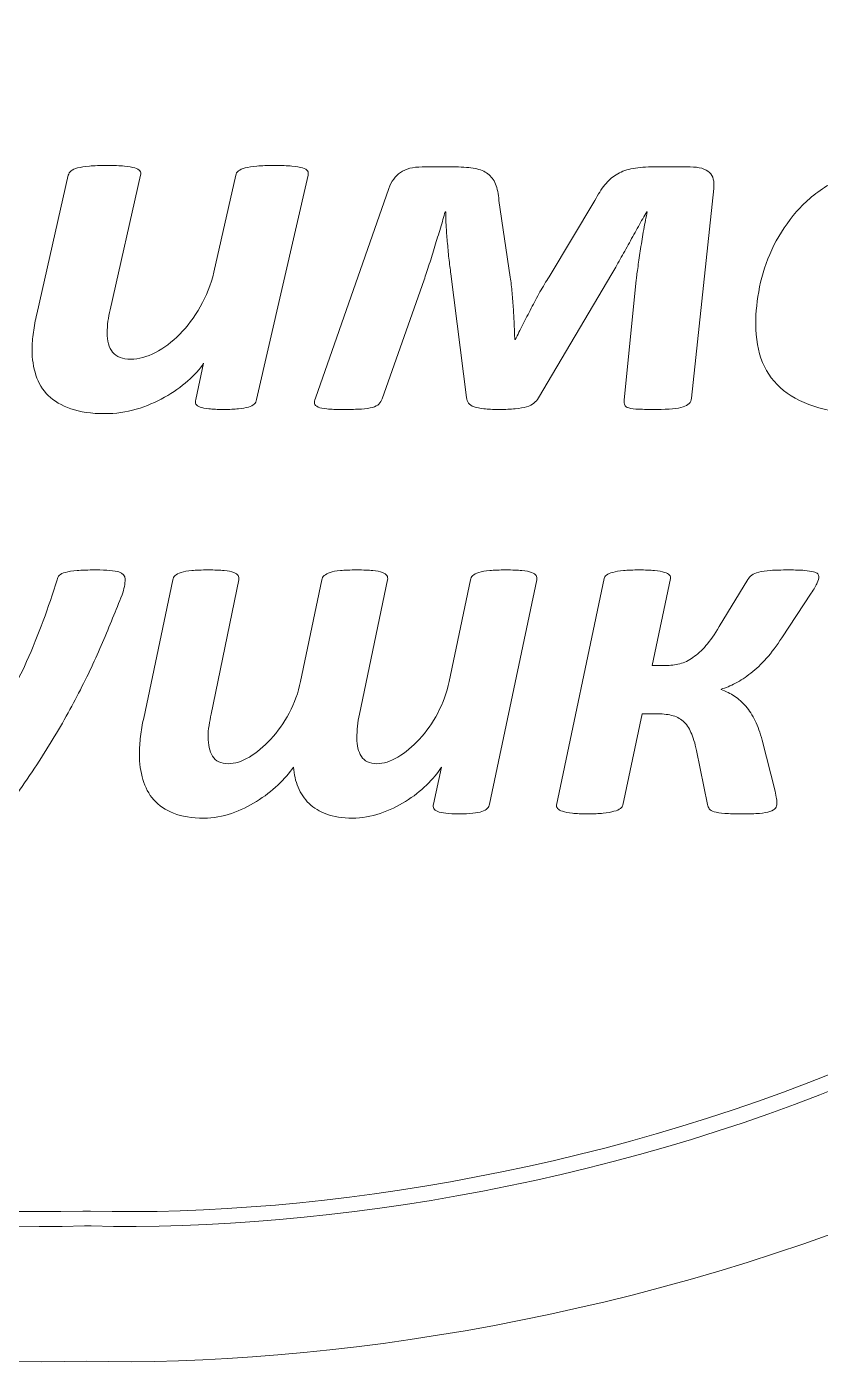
# Model space of a CAD drawing. Header units: millimetres. Extents: x -122 to 114, y -158 to 143.
# Drawn here: x -6.3 to 29.6, y -157.7 to -96.7 of the extents above; entities that cross this region are included whole.
import ezdxf

# ---------------------------------------------------------------- set-up
doc = ezdxf.new("R2010")
doc.units = ezdxf.units.MM
doc.header["$MEASUREMENT"] = 0
doc.layers.add('layer 1', color=7, linetype='Continuous')

msp = doc.modelspace()

# ---------------------------------------------------------------- linework, layer by layer
at = {"layer": 'layer 1', "color": 250, "lineweight": 20}
msp.add_open_spline([(-3.5934, -157.1901), (-24.7977, -157.7254), (-63.3817, -148.2724), (-71.129, -119.9138), (-71.129, -119.9138), (-78.3491, -93.4846), (-82.9464, -74.7906), (-99.5917, -56.9316), (-99.5917, -56.9316), (-121.6867, -33.2253), (-111.6519, 28.6851), (-91.5829, 47.9697), (-91.5829, 47.9697), (-89.0711, 50.3834), (-88.4017, 57.2121), (-91.5249, 58.9546), (-91.5249, 58.9546), (-98.8672, 63.0509), (-92.4483, 78.2326), (-85.2413, 76.8838), (-85.2413, 76.8838), (-40.8622, 68.5782), (-27.5218, 85.1053), (-32.0233, 132.5463), (-32.0233, 132.5463), (-32.8886, 141.6669), (-12.8746, 142.7893), (-3.5934, 142.7893), (-3.5934, 142.7893), (5.6878, 142.7893), (25.7018, 141.6669), (24.8365, 132.5463), (24.8365, 132.5463), (20.335, 85.1053), (33.6754, 68.5782), (78.0545, 76.8838), (78.0545, 76.8838), (85.2615, 78.2326), (91.6804, 63.0509), (84.3381, 58.9546), (84.3381, 58.9546), (81.2149, 57.2121), (81.8843, 50.3834), (84.3961, 47.9697), (84.3961, 47.9697), (104.4651, 28.6851), (114.4999, -33.2253), (92.4049, -56.9316), (92.4049, -56.9316), (75.7596, -74.7906), (71.1623, -93.4846), (63.9422, -119.9138), (63.9422, -119.9138), (56.1949, -148.2724), (17.6109, -157.7254), (-3.5934, -157.1901)], degree=3, knots=[0, 0, 0, 0, 0.0714286, 0.0714286, 0.0714286, 0.0714286, 0.1428571, 0.1428571, 0.1428571, 0.1428571, 0.2142857, 0.2142857, 0.2142857, 0.2142857, 0.2857143, 0.2857143, 0.2857143, 0.2857143, 0.3571429, 0.3571429, 0.3571429, 0.3571429, 0.4285714, 0.4285714, 0.4285714, 0.4285714, 0.5, 0.5, 0.5, 0.5, 0.5714286, 0.5714286, 0.5714286, 0.5714286, 0.6428571, 0.6428571, 0.6428571, 0.6428571, 0.7142857, 0.7142857, 0.7142857, 0.7142857, 0.7857143, 0.7857143, 0.7857143, 0.7857143, 0.8571429, 0.8571429, 0.8571429, 0.8571429, 0.9285714, 0.9285714, 0.9285714, 0.9285714, 1, 1, 1, 1], dxfattribs=at)
at = {"layer": 'layer 1', "color": 22, "lineweight": 20}
for points, knots in [([(81.4948, 64.3349), (81.9644, 65.0621), (81.3734, 67.2955), (81.0937, 68.0071), (81.0937, 68.0071), (80.7868, 68.7879), (79.7967, 70.6115), (78.9343, 71.0658), (78.9343, 71.0658), (63.4337, 68.1881), (43.3989, 66.4985), (30.7468, 77.9156), (30.7468, 77.9156), (16.4928, 90.7781), (17.2655, 115.5359), (18.9133, 133.0356), (18.9133, 133.0356), (17.3655, 134.7781), (10.1925, 135.9845), (8.1835, 136.2418), (8.1835, 136.2418), (4.3197, 136.7369), (0.3535, 136.9197), (-3.5416, 136.9197), (-3.5416, 136.9197), (-7.4366, 136.9197), (-11.4028, 136.7369), (-15.2666, 136.2418), (-15.2666, 136.2418), (-17.2756, 135.9845), (-24.4488, 134.7781), (-25.9965, 133.0355), (-25.9965, 133.0355), (-24.3488, 115.5408), (-23.5745, 90.7794), (-37.8299, 77.9156), (-37.8299, 77.9156), (-50.482, 66.4985), (-70.5168, 68.1881), (-86.0175, 71.0658), (-86.0175, 71.0658), (-86.8798, 70.6115), (-87.8699, 68.7879), (-88.1768, 68.0071), (-88.1768, 68.0071), (-88.4565, 67.2955), (-89.0475, 65.0621), (-88.5779, 64.3349), (-88.5779, 64.3349), (-88.5735, 64.3323), (-88.5691, 64.3298), (-88.565, 64.3275), (-88.565, 64.3275), (-81.619, 60.4523), (-82.1209, 48.8334), (-87.3924, 43.7676), (-87.3924, 43.7676), (-98.1765, 33.4051), (-103.806, 11.2104), (-105.3823, -3.1796), (-105.3823, -3.1796), (-107.0459, -18.3658), (-106.2192, -40.8494), (-95.1697, -52.7046), (-95.1697, -52.7046), (-77.1089, -72.0824), (-72.0999, -93.3357), (-65.3077, -118.1984), (-65.3077, -118.1984), (-58.8461, -141.8507), (-25.1148, -151.6032), (-3.6921, -151.0624), (-3.6921, -151.0624), (-3.6921, -151.0624), (-3.5416, -151.0586), (-3.5416, -151.0586), (-3.5416, -151.0586), (-3.5416, -151.0586), (-3.391, -151.0624), (-3.391, -151.0624), (-3.391, -151.0624), (18.0317, -151.6032), (51.763, -141.8507), (58.2246, -118.1984), (58.2246, -118.1984), (65.0168, -93.3357), (70.0257, -72.0824), (88.0866, -52.7046), (88.0866, -52.7046), (99.1361, -40.8494), (99.9628, -18.3658), (98.2992, -3.1796), (98.2992, -3.1796), (96.7229, 11.2104), (91.0934, 33.4051), (80.3093, 43.7677), (80.3093, 43.7677), (75.0378, 48.8334), (74.5359, 60.4523), (81.4819, 64.3275), (81.4819, 64.3275), (81.486, 64.3298), (81.4904, 64.3323), (81.4948, 64.3349)], [0, 0, 0, 0, 0.0384615, 0.0384615, 0.0384615, 0.0384615, 0.0769231, 0.0769231, 0.0769231, 0.0769231, 0.1153846, 0.1153846, 0.1153846, 0.1153846, 0.1538462, 0.1538462, 0.1538462, 0.1538462, 0.1923077, 0.1923077, 0.1923077, 0.1923077, 0.2307692, 0.2307692, 0.2307692, 0.2307692, 0.2692308, 0.2692308, 0.2692308, 0.2692308, 0.3076923, 0.3076923, 0.3076923, 0.3076923, 0.3461538, 0.3461538, 0.3461538, 0.3461538, 0.3846154, 0.3846154, 0.3846154, 0.3846154, 0.4230769, 0.4230769, 0.4230769, 0.4230769, 0.4615385, 0.4615385, 0.4615385, 0.4615385, 0.5, 0.5, 0.5, 0.5, 0.5384615, 0.5384615, 0.5384615, 0.5384615, 0.5769231, 0.5769231, 0.5769231, 0.5769231, 0.6153846, 0.6153846, 0.6153846, 0.6153846, 0.6538462, 0.6538462, 0.6538462, 0.6538462, 0.6923077, 0.6923077, 0.6923077, 0.6923077, 0.7307692, 0.7307692, 0.7307692, 0.7307692, 0.7692308, 0.7692308, 0.7692308, 0.7692308, 0.8076923, 0.8076923, 0.8076923, 0.8076923, 0.8461538, 0.8461538, 0.8461538, 0.8461538, 0.8846154, 0.8846154, 0.8846154, 0.8846154, 0.9230769, 0.9230769, 0.9230769, 0.9230769, 0.9615385, 0.9615385, 0.9615385, 0.9615385, 1, 1, 1, 1]), ([(80.7876, 64.7495), (81.1, 66.08), (79.8296, 69.1729), (78.6961, 70.088), (78.6961, 70.088), (62.9617, 67.1968), (42.945, 65.6553), (30.1614, 77.1909), (30.1614, 77.1909), (15.7798, 90.1685), (16.3806, 114.7929), (18.0286, 132.5646), (18.0286, 132.5646), (16.1214, 134.0436), (9.9676, 135.0702), (8.0306, 135.3184), (8.0306, 135.3184), (4.2003, 135.8091), (0.2677, 135.9898), (-3.5934, 135.9898), (-3.5934, 135.9898), (-7.4545, 135.9898), (-11.3871, 135.8091), (-15.2174, 135.3184), (-15.2174, 135.3184), (-17.1544, 135.0702), (-23.3082, 134.0436), (-25.2154, 132.5646), (-25.2154, 132.5646), (-23.5674, 114.7929), (-22.9667, 90.1685), (-37.3482, 77.1909), (-37.3482, 77.1909), (-50.1318, 65.6553), (-70.1485, 67.1968), (-85.8829, 70.088), (-85.8829, 70.088), (-87.0164, 69.1729), (-88.2868, 66.08), (-87.9744, 64.7495), (-87.9744, 64.7495), (-80.8151, 60.4715), (-81.2982, 48.436), (-86.8925, 43.06), (-86.8925, 43.06), (-97.521, 32.847), (-103.0882, 10.7811), (-104.6413, -3.397), (-104.6413, -3.397), (-106.2757, -18.317), (-105.5027, -40.6324), (-94.6389, -52.2883), (-94.6389, -52.2883), (-76.4675, -71.7847), (-71.4237, -93.1035), (-64.5903, -118.117), (-64.5903, -118.117), (-58.2383, -141.3682), (-24.7829, -150.9233), (-3.764, -150.3928), (-3.764, -150.3928), (-3.764, -150.3928), (-3.5934, -150.3884), (-3.5934, -150.3884), (-3.5934, -150.3884), (-3.5934, -150.3884), (-3.4228, -150.3928), (-3.4228, -150.3928), (-3.4228, -150.3928), (17.5961, -150.9233), (51.0515, -141.3682), (57.4035, -118.117), (57.4035, -118.117), (64.2369, -93.1035), (69.2807, -71.7847), (87.4521, -52.2883), (87.4521, -52.2883), (98.3159, -40.6324), (99.0889, -18.317), (97.4545, -3.397), (97.4545, -3.397), (95.9014, 10.7811), (90.3342, 32.847), (79.7056, 43.06), (79.7056, 43.06), (74.1114, 48.436), (73.6283, 60.4715), (80.7876, 64.7495)], [0, 0, 0, 0, 0.0454545, 0.0454545, 0.0454545, 0.0454545, 0.0909091, 0.0909091, 0.0909091, 0.0909091, 0.1363636, 0.1363636, 0.1363636, 0.1363636, 0.1818182, 0.1818182, 0.1818182, 0.1818182, 0.2272727, 0.2272727, 0.2272727, 0.2272727, 0.2727273, 0.2727273, 0.2727273, 0.2727273, 0.3181818, 0.3181818, 0.3181818, 0.3181818, 0.3636364, 0.3636364, 0.3636364, 0.3636364, 0.4090909, 0.4090909, 0.4090909, 0.4090909, 0.4545455, 0.4545455, 0.4545455, 0.4545455, 0.5, 0.5, 0.5, 0.5, 0.5454545, 0.5454545, 0.5454545, 0.5454545, 0.5909091, 0.5909091, 0.5909091, 0.5909091, 0.6363636, 0.6363636, 0.6363636, 0.6363636, 0.6818182, 0.6818182, 0.6818182, 0.6818182, 0.7272727, 0.7272727, 0.7272727, 0.7272727, 0.7727273, 0.7727273, 0.7727273, 0.7727273, 0.8181818, 0.8181818, 0.8181818, 0.8181818, 0.8636364, 0.8636364, 0.8636364, 0.8636364, 0.9090909, 0.9090909, 0.9090909, 0.9090909, 0.9545455, 0.9545455, 0.9545455, 0.9545455, 1, 1, 1, 1])]:
    msp.add_open_spline(points, degree=3, knots=knots, dxfattribs=at)
at = {"layer": 'layer 1', "color": 22, "lineweight": 9}
for points, knots in [([(4.1109, -113.629), (4.0931, -113.7066), (4.0574, -113.7726), (3.9995, -113.8308), (3.9995, -113.8308), (3.9416, -113.8851), (3.857, -113.9317), (3.7412, -113.9666), (3.7412, -113.9666), (3.621, -114.0015), (3.4696, -114.0248), (3.2871, -114.0442), (3.2871, -114.0442), (3.1045, -114.0636), (2.8819, -114.0752), (2.6103, -114.0752), (2.6103, -114.0752), (2.3431, -114.0752), (2.1205, -114.0636), (1.9513, -114.0442), (1.9513, -114.0442), (1.7821, -114.0248), (1.6485, -114.0015), (1.555, -113.9666), (1.555, -113.9666), (1.457, -113.9317), (1.3947, -113.8851), (1.3636, -113.8308), (1.3636, -113.8308), (1.3369, -113.7726), (1.3324, -113.7066), (1.3591, -113.629), (1.3591, -113.629), (1.3591, -113.629), (1.7109, -111.9838), (1.7109, -111.9838), (1.7109, -111.9838), (1.5372, -112.2476), (1.2967, -112.5154), (0.994, -112.7831), (0.994, -112.7831), (0.6868, -113.0509), (0.3395, -113.2992), (-0.0569, -113.5204), (-0.0569, -113.5204), (-0.4531, -113.7454), (-0.8805, -113.9239), (-1.3436, -114.0636), (-1.3436, -114.0636), (-1.8022, -114.1994), (-2.2787, -114.2654), (-2.7641, -114.2654), (-2.7641, -114.2654), (-3.3741, -114.2654), (-3.8861, -114.1917), (-4.309, -114.0442), (-4.309, -114.0442), (-4.732, -113.8968), (-5.0704, -113.695), (-5.3287, -113.4428), (-5.3287, -113.4428), (-5.5825, -113.1905), (-5.7695, -112.884), (-5.8897, -112.527), (-5.8897, -112.527), (-6.0055, -112.17), (-6.0633, -111.7859), (-6.0633, -111.3668), (-6.0633, -111.3668), (-6.0633, -111.1107), (-6.0456, -110.8469), (-6.0055, -110.5791), (-6.0055, -110.5791), (-5.9655, -110.3075), (-5.9165, -110.0359), (-5.8542, -109.7526), (-5.8542, -109.7526), (-5.8542, -109.7526), (-4.4204, -103.4666), (-4.4204, -103.4666), (-4.4204, -103.4666), (-4.4026, -103.3929), (-4.3625, -103.3269), (-4.2957, -103.2687), (-4.2957, -103.2687), (-4.229, -103.2105), (-4.131, -103.1678), (-3.9974, -103.1329), (-3.9974, -103.1329), (-3.8593, -103.098), (-3.6857, -103.0708), (-3.4675, -103.0514), (-3.4675, -103.0514), (-3.2493, -103.032), (-2.9867, -103.0242), (-2.6705, -103.0242), (-2.6705, -103.0242), (-2.3499, -103.0242), (-2.0873, -103.032), (-1.8824, -103.0514), (-1.8824, -103.0514), (-1.6776, -103.0708), (-1.5218, -103.098), (-1.406, -103.1329), (-1.406, -103.1329), (-1.2947, -103.1678), (-1.2189, -103.2105), (-1.1789, -103.2687), (-1.1789, -103.2687), (-1.1388, -103.3269), (-1.1299, -103.3929), (-1.1477, -103.4666), (-1.1477, -103.4666), (-1.1477, -103.4666), (-2.528, -109.5586), (-2.528, -109.5586), (-2.528, -109.5586), (-2.5725, -109.7255), (-2.6037, -109.9001), (-2.626, -110.0825), (-2.626, -110.0825), (-2.6483, -110.2648), (-2.6571, -110.4394), (-2.6571, -110.6063), (-2.6571, -110.6063), (-2.6571, -110.7887), (-2.6393, -110.9516), (-2.5993, -111.0991), (-2.5993, -111.0991), (-2.5592, -111.2504), (-2.4968, -111.3746), (-2.4122, -111.4832), (-2.4122, -111.4832), (-2.3232, -111.588), (-2.2119, -111.6656), (-2.0783, -111.7199), (-2.0783, -111.7199), (-1.9447, -111.7742), (-1.78, -111.8014), (-1.5886, -111.8014), (-1.5886, -111.8014), (-1.2323, -111.8014), (-0.8628, -111.7005), (-0.4754, -111.4987), (-0.4754, -111.4987), (-0.088, -111.297), (0.2815, -111.0215), (0.6289, -110.6684), (0.6289, -110.6684), (0.9762, -110.3153), (1.2879, -109.9001), (1.5595, -109.4189), (1.5595, -109.4189), (1.8356, -108.9378), (2.0404, -108.4178), (2.1783, -107.8552), (2.1783, -107.8552), (2.1783, -107.8552), (3.1713, -103.4666), (3.1713, -103.4666), (3.1713, -103.4666), (3.1802, -103.3929), (3.2203, -103.3269), (3.2871, -103.2687), (3.2871, -103.2687), (3.3583, -103.2105), (3.4608, -103.1678), (3.5944, -103.1329), (3.5944, -103.1329), (3.7324, -103.098), (3.906, -103.0708), (4.1242, -103.0514), (4.1242, -103.0514), (4.3424, -103.032), (4.6051, -103.0242), (4.9212, -103.0242), (4.9212, -103.0242), (5.2418, -103.0242), (5.5045, -103.032), (5.7093, -103.0514), (5.7093, -103.0514), (5.9142, -103.0708), (6.0745, -103.098), (6.1902, -103.1329), (6.1902, -103.1329), (6.3104, -103.1678), (6.3861, -103.2105), (6.4217, -103.2687), (6.4217, -103.2687), (6.4529, -103.3269), (6.4619, -103.3929), (6.444, -103.4666), (6.444, -103.4666), (6.444, -103.4666), (4.1109, -113.629), (4.1109, -113.629)], [0, 0, 0, 0, 0.0204082, 0.0204082, 0.0204082, 0.0204082, 0.0408163, 0.0408163, 0.0408163, 0.0408163, 0.0612245, 0.0612245, 0.0612245, 0.0612245, 0.0816327, 0.0816327, 0.0816327, 0.0816327, 0.1020408, 0.1020408, 0.1020408, 0.1020408, 0.122449, 0.122449, 0.122449, 0.122449, 0.1428571, 0.1428571, 0.1428571, 0.1428571, 0.1632653, 0.1632653, 0.1632653, 0.1632653, 0.1836735, 0.1836735, 0.1836735, 0.1836735, 0.2040816, 0.2040816, 0.2040816, 0.2040816, 0.2244898, 0.2244898, 0.2244898, 0.2244898, 0.244898, 0.244898, 0.244898, 0.244898, 0.2653061, 0.2653061, 0.2653061, 0.2653061, 0.2857143, 0.2857143, 0.2857143, 0.2857143, 0.3061224, 0.3061224, 0.3061224, 0.3061224, 0.3265306, 0.3265306, 0.3265306, 0.3265306, 0.3469388, 0.3469388, 0.3469388, 0.3469388, 0.3673469, 0.3673469, 0.3673469, 0.3673469, 0.3877551, 0.3877551, 0.3877551, 0.3877551, 0.4081633, 0.4081633, 0.4081633, 0.4081633, 0.4285714, 0.4285714, 0.4285714, 0.4285714, 0.4489796, 0.4489796, 0.4489796, 0.4489796, 0.4693878, 0.4693878, 0.4693878, 0.4693878, 0.4897959, 0.4897959, 0.4897959, 0.4897959, 0.5102041, 0.5102041, 0.5102041, 0.5102041, 0.5306122, 0.5306122, 0.5306122, 0.5306122, 0.5510204, 0.5510204, 0.5510204, 0.5510204, 0.5714286, 0.5714286, 0.5714286, 0.5714286, 0.5918367, 0.5918367, 0.5918367, 0.5918367, 0.6122449, 0.6122449, 0.6122449, 0.6122449, 0.6326531, 0.6326531, 0.6326531, 0.6326531, 0.6530612, 0.6530612, 0.6530612, 0.6530612, 0.6734694, 0.6734694, 0.6734694, 0.6734694, 0.6938776, 0.6938776, 0.6938776, 0.6938776, 0.7142857, 0.7142857, 0.7142857, 0.7142857, 0.7346939, 0.7346939, 0.7346939, 0.7346939, 0.755102, 0.755102, 0.755102, 0.755102, 0.7755102, 0.7755102, 0.7755102, 0.7755102, 0.7959184, 0.7959184, 0.7959184, 0.7959184, 0.8163265, 0.8163265, 0.8163265, 0.8163265, 0.8367347, 0.8367347, 0.8367347, 0.8367347, 0.8571429, 0.8571429, 0.8571429, 0.8571429, 0.877551, 0.877551, 0.877551, 0.877551, 0.8979592, 0.8979592, 0.8979592, 0.8979592, 0.9183673, 0.9183673, 0.9183673, 0.9183673, 0.9387755, 0.9387755, 0.9387755, 0.9387755, 0.9591837, 0.9591837, 0.9591837, 0.9591837, 0.9795918, 0.9795918, 0.9795918, 0.9795918, 1, 1, 1, 1]), ([(39.3042, -106.889), (39.3042, -107.4361), (39.2464, -107.9949), (39.1261, -108.573), (39.1261, -108.573), (39.0104, -109.1473), (38.8278, -109.7099), (38.574, -110.2609), (38.574, -110.2609), (38.3202, -110.8081), (37.9996, -111.3241), (37.6033, -111.8053), (37.6033, -111.8053), (37.2071, -112.2864), (36.7306, -112.7133), (36.1786, -113.078), (36.1786, -113.078), (35.6264, -113.4466), (34.9941, -113.7377), (34.2817, -113.9472), (34.2817, -113.9472), (33.5692, -114.1606), (32.7634, -114.2654), (31.8684, -114.2654), (31.8684, -114.2654), (30.9912, -114.2654), (30.2298, -114.1761), (29.593, -114.0015), (29.593, -114.0015), (28.9519, -113.823), (28.422, -113.5592), (27.9946, -113.2138), (27.9946, -113.2138), (27.5671, -112.8724), (27.251, -112.4455), (27.0417, -111.9411), (27.0417, -111.9411), (26.8325, -111.4367), (26.73, -110.8585), (26.73, -110.2066), (26.73, -110.2066), (26.73, -109.6634), (26.788, -109.1007), (26.9038, -108.5265), (26.9038, -108.5265), (27.0239, -107.9483), (27.2065, -107.3895), (27.4603, -106.8424), (27.4603, -106.8424), (27.7096, -106.2992), (28.0346, -105.7792), (28.431, -105.2903), (28.431, -105.2903), (28.8272, -104.8014), (29.2992, -104.3785), (29.8513, -104.0137), (29.8513, -104.0137), (30.4034, -103.649), (31.0402, -103.3618), (31.7526, -103.1484), (31.7526, -103.1484), (32.465, -102.935), (33.2709, -102.8302), (34.1659, -102.8302), (34.1659, -102.8302), (35.0431, -102.8302), (35.8, -102.9195), (36.4412, -103.098), (36.4412, -103.098), (37.078, -103.2765), (37.6122, -103.5364), (38.0397, -103.8818), (38.0397, -103.8818), (38.4671, -104.2271), (38.7833, -104.6501), (38.9926, -105.1545), (38.9926, -105.1545), (39.2019, -105.6589), (39.3042, -106.2371), (39.3042, -106.889)], [0, 0, 0, 0, 0.05, 0.05, 0.05, 0.05, 0.1, 0.1, 0.1, 0.1, 0.15, 0.15, 0.15, 0.15, 0.2, 0.2, 0.2, 0.2, 0.25, 0.25, 0.25, 0.25, 0.3, 0.3, 0.3, 0.3, 0.35, 0.35, 0.35, 0.35, 0.4, 0.4, 0.4, 0.4, 0.45, 0.45, 0.45, 0.45, 0.5, 0.5, 0.5, 0.5, 0.55, 0.55, 0.55, 0.55, 0.6, 0.6, 0.6, 0.6, 0.65, 0.65, 0.65, 0.65, 0.7, 0.7, 0.7, 0.7, 0.75, 0.75, 0.75, 0.75, 0.8, 0.8, 0.8, 0.8, 0.85, 0.85, 0.85, 0.85, 0.9, 0.9, 0.9, 0.9, 0.95, 0.95, 0.95, 0.95, 1, 1, 1, 1]), ([(23.8225, -113.563), (23.8046, -113.7532), (23.6755, -113.8851), (23.4351, -113.9588), (23.4351, -113.9588), (23.1991, -114.0364), (22.7984, -114.0752), (22.2418, -114.0752), (22.2418, -114.0752), (21.9034, -114.0752), (21.6362, -114.0714), (21.4358, -114.0636), (21.4358, -114.0636), (21.2355, -114.0558), (21.0841, -114.0364), (20.9773, -114.0054), (20.9773, -114.0054), (20.8748, -113.9744), (20.808, -113.9317), (20.7903, -113.8735), (20.7903, -113.8735), (20.768, -113.8191), (20.759, -113.7454), (20.768, -113.6523), (20.768, -113.6523), (20.768, -113.6523), (21.3157, -108.2083), (21.3157, -108.2083), (21.3157, -108.2083), (21.3335, -108.0492), (21.3602, -107.8435), (21.3958, -107.5952), (21.3958, -107.5952), (21.4315, -107.343), (21.4671, -107.0752), (21.5116, -106.792), (21.5116, -106.792), (21.5561, -106.5087), (21.6051, -106.2216), (21.6541, -105.9267), (21.6541, -105.9267), (21.7075, -105.6357), (21.7609, -105.364), (21.8144, -105.1157), (21.8144, -105.1157), (21.8144, -105.1157), (21.7877, -105.1157), (21.7877, -105.1157), (21.7877, -105.1157), (21.6719, -105.3214), (21.5471, -105.5425), (21.4136, -105.787), (21.4136, -105.787), (21.28, -106.0276), (21.142, -106.2759), (21.0039, -106.5242), (21.0039, -106.5242), (20.866, -106.7765), (20.7235, -107.0248), (20.5854, -107.2693), (20.5854, -107.2693), (20.4474, -107.5176), (20.3228, -107.7388), (20.207, -107.9367), (20.207, -107.9367), (20.207, -107.9367), (16.8808, -113.5514), (16.8808, -113.5514), (16.8808, -113.5514), (16.8275, -113.6407), (16.7607, -113.7221), (16.6805, -113.7881), (16.6805, -113.7881), (16.5959, -113.8579), (16.4846, -113.9123), (16.3466, -113.955), (16.3466, -113.955), (16.2085, -113.9976), (16.0349, -114.0248), (15.8301, -114.0442), (15.8301, -114.0442), (15.6252, -114.0636), (15.3804, -114.0752), (15.0953, -114.0752), (15.0953, -114.0752), (14.8149, -114.0752), (14.5878, -114.0636), (14.4097, -114.0442), (14.4097, -114.0442), (14.2316, -114.0248), (14.0846, -113.9976), (13.9643, -113.955), (13.9643, -113.955), (13.8487, -113.9123), (13.764, -113.8579), (13.7195, -113.7881), (13.7195, -113.7881), (13.6705, -113.7221), (13.6394, -113.6368), (13.6216, -113.5398), (13.6216, -113.5398), (13.6216, -113.5398), (12.9181, -107.9367), (12.9181, -107.9367), (12.9181, -107.9367), (12.8824, -107.7155), (12.8513, -107.4788), (12.8245, -107.2227), (12.8245, -107.2227), (12.7978, -106.9705), (12.7755, -106.7183), (12.7533, -106.4699), (12.7533, -106.4699), (12.731, -106.2177), (12.7132, -105.9771), (12.6998, -105.7482), (12.6998, -105.7482), (12.6865, -105.5154), (12.682, -105.3058), (12.682, -105.1157), (12.682, -105.1157), (12.682, -105.1157), (12.6553, -105.1157), (12.6553, -105.1157), (12.6553, -105.1157), (12.593, -105.3446), (12.5217, -105.593), (12.4416, -105.8607), (12.4416, -105.8607), (12.357, -106.1285), (12.2724, -106.404), (12.1923, -106.6795), (12.1923, -106.6795), (12.1077, -106.955), (12.023, -107.2266), (11.9384, -107.4904), (11.9384, -107.4904), (11.8494, -107.7582), (11.7738, -107.9949), (11.7025, -108.2083), (11.7025, -108.2083), (11.7025, -108.2083), (9.7967, -113.5863), (9.7967, -113.5863), (9.7967, -113.5863), (9.7656, -113.6833), (9.7166, -113.7648), (9.6542, -113.8308), (9.6542, -113.8308), (9.5919, -113.8929), (9.4984, -113.9433), (9.3693, -113.9821), (9.3693, -113.9821), (9.2357, -114.0209), (9.0666, -114.0442), (8.8573, -114.0558), (8.8573, -114.0558), (8.6524, -114.0675), (8.3764, -114.0752), (8.038, -114.0752), (8.038, -114.0752), (7.7263, -114.0752), (7.4769, -114.0675), (7.2989, -114.052), (7.2989, -114.052), (7.1208, -114.0364), (6.9872, -114.0054), (6.8937, -113.9666), (6.8937, -113.9666), (6.8046, -113.9239), (6.7512, -113.8696), (6.7378, -113.8075), (6.7378, -113.8075), (6.7244, -113.7415), (6.7378, -113.6601), (6.7734, -113.563), (6.7734, -113.563), (6.7734, -113.563), (10.0996, -104.068), (10.0996, -104.068), (10.0996, -104.068), (10.2197, -103.7421), (10.3978, -103.4976), (10.6338, -103.3347), (10.6338, -103.3347), (10.8699, -103.1717), (11.1949, -103.0902), (11.6135, -103.0902), (11.6135, -103.0902), (11.6135, -103.0902), (13.1362, -103.0902), (13.1362, -103.0902), (13.1362, -103.0902), (13.4835, -103.0902), (13.7774, -103.1135), (14.0133, -103.1601), (14.0133, -103.1601), (14.2449, -103.2066), (14.4408, -103.2842), (14.5923, -103.4006), (14.5923, -103.4006), (14.7436, -103.5132), (14.8594, -103.6684), (14.9395, -103.8663), (14.9395, -103.8663), (15.0152, -104.0603), (15.0686, -104.3086), (15.0953, -104.6035), (15.0953, -104.6035), (15.0953, -104.6035), (15.603, -108.0841), (15.603, -108.0841), (15.603, -108.0841), (15.6386, -108.3092), (15.6653, -108.5459), (15.6875, -108.7942), (15.6875, -108.7942), (15.7098, -109.0387), (15.7276, -109.287), (15.7454, -109.5315), (15.7454, -109.5315), (15.7633, -109.7798), (15.7766, -110.0165), (15.7855, -110.2493), (15.7855, -110.2493), (15.7944, -110.4782), (15.8033, -110.6955), (15.8123, -110.9012), (15.8123, -110.9012), (15.8123, -110.9012), (15.8389, -110.9012), (15.8389, -110.9012), (15.8389, -110.9012), (15.9414, -110.6955), (16.0572, -110.4744), (16.1773, -110.2299), (16.1773, -110.2299), (16.2976, -109.9893), (16.4267, -109.741), (16.5559, -109.4927), (16.5559, -109.4927), (16.685, -109.2404), (16.8185, -108.996), (16.9521, -108.7515), (16.9521, -108.7515), (17.0901, -108.5109), (17.2237, -108.282), (17.3662, -108.0725), (17.3662, -108.0725), (17.3662, -108.0725), (19.4367, -104.6035), (19.4367, -104.6035), (19.4367, -104.6035), (19.588, -104.3319), (19.735, -104.0991), (19.8864, -103.9051), (19.8864, -103.9051), (20.0422, -103.7111), (20.2115, -103.5558), (20.4029, -103.4394), (20.4029, -103.4394), (20.5944, -103.323), (20.817, -103.2338), (21.0752, -103.1756), (21.0752, -103.1756), (21.3335, -103.1213), (21.6407, -103.0902), (21.9969, -103.0902), (21.9969, -103.0902), (21.9969, -103.0902), (23.7556, -103.0902), (23.7556, -103.0902), (23.7556, -103.0902), (24.1653, -103.0902), (24.4548, -103.1717), (24.6284, -103.3347), (24.6284, -103.3347), (24.802, -103.4976), (24.8688, -103.7421), (24.8243, -104.068), (24.8243, -104.068), (24.8243, -104.068), (23.8225, -113.563), (23.8225, -113.563)], [0, 0, 0, 0, 0.0140845, 0.0140845, 0.0140845, 0.0140845, 0.028169, 0.028169, 0.028169, 0.028169, 0.0422535, 0.0422535, 0.0422535, 0.0422535, 0.056338, 0.056338, 0.056338, 0.056338, 0.0704225, 0.0704225, 0.0704225, 0.0704225, 0.084507, 0.084507, 0.084507, 0.084507, 0.0985915, 0.0985915, 0.0985915, 0.0985915, 0.1126761, 0.1126761, 0.1126761, 0.1126761, 0.1267606, 0.1267606, 0.1267606, 0.1267606, 0.1408451, 0.1408451, 0.1408451, 0.1408451, 0.1549296, 0.1549296, 0.1549296, 0.1549296, 0.1690141, 0.1690141, 0.1690141, 0.1690141, 0.1830986, 0.1830986, 0.1830986, 0.1830986, 0.1971831, 0.1971831, 0.1971831, 0.1971831, 0.2112676, 0.2112676, 0.2112676, 0.2112676, 0.2253521, 0.2253521, 0.2253521, 0.2253521, 0.2394366, 0.2394366, 0.2394366, 0.2394366, 0.2535211, 0.2535211, 0.2535211, 0.2535211, 0.2676056, 0.2676056, 0.2676056, 0.2676056, 0.2816901, 0.2816901, 0.2816901, 0.2816901, 0.2957746, 0.2957746, 0.2957746, 0.2957746, 0.3098592, 0.3098592, 0.3098592, 0.3098592, 0.3239437, 0.3239437, 0.3239437, 0.3239437, 0.3380282, 0.3380282, 0.3380282, 0.3380282, 0.3521127, 0.3521127, 0.3521127, 0.3521127, 0.3661972, 0.3661972, 0.3661972, 0.3661972, 0.3802817, 0.3802817, 0.3802817, 0.3802817, 0.3943662, 0.3943662, 0.3943662, 0.3943662, 0.4084507, 0.4084507, 0.4084507, 0.4084507, 0.4225352, 0.4225352, 0.4225352, 0.4225352, 0.4366197, 0.4366197, 0.4366197, 0.4366197, 0.4507042, 0.4507042, 0.4507042, 0.4507042, 0.4647887, 0.4647887, 0.4647887, 0.4647887, 0.4788732, 0.4788732, 0.4788732, 0.4788732, 0.4929577, 0.4929577, 0.4929577, 0.4929577, 0.5070423, 0.5070423, 0.5070423, 0.5070423, 0.5211268, 0.5211268, 0.5211268, 0.5211268, 0.5352113, 0.5352113, 0.5352113, 0.5352113, 0.5492958, 0.5492958, 0.5492958, 0.5492958, 0.5633803, 0.5633803, 0.5633803, 0.5633803, 0.5774648, 0.5774648, 0.5774648, 0.5774648, 0.5915493, 0.5915493, 0.5915493, 0.5915493, 0.6056338, 0.6056338, 0.6056338, 0.6056338, 0.6197183, 0.6197183, 0.6197183, 0.6197183, 0.6338028, 0.6338028, 0.6338028, 0.6338028, 0.6478873, 0.6478873, 0.6478873, 0.6478873, 0.6619718, 0.6619718, 0.6619718, 0.6619718, 0.6760563, 0.6760563, 0.6760563, 0.6760563, 0.6901408, 0.6901408, 0.6901408, 0.6901408, 0.7042254, 0.7042254, 0.7042254, 0.7042254, 0.7183099, 0.7183099, 0.7183099, 0.7183099, 0.7323944, 0.7323944, 0.7323944, 0.7323944, 0.7464789, 0.7464789, 0.7464789, 0.7464789, 0.7605634, 0.7605634, 0.7605634, 0.7605634, 0.7746479, 0.7746479, 0.7746479, 0.7746479, 0.7887324, 0.7887324, 0.7887324, 0.7887324, 0.8028169, 0.8028169, 0.8028169, 0.8028169, 0.8169014, 0.8169014, 0.8169014, 0.8169014, 0.8309859, 0.8309859, 0.8309859, 0.8309859, 0.8450704, 0.8450704, 0.8450704, 0.8450704, 0.8591549, 0.8591549, 0.8591549, 0.8591549, 0.8732394, 0.8732394, 0.8732394, 0.8732394, 0.8873239, 0.8873239, 0.8873239, 0.8873239, 0.9014085, 0.9014085, 0.9014085, 0.9014085, 0.915493, 0.915493, 0.915493, 0.915493, 0.9295775, 0.9295775, 0.9295775, 0.9295775, 0.943662, 0.943662, 0.943662, 0.943662, 0.9577465, 0.9577465, 0.9577465, 0.9577465, 0.971831, 0.971831, 0.971831, 0.971831, 0.9859155, 0.9859155, 0.9859155, 0.9859155, 1, 1, 1, 1]), ([(-1.8436, -121.7633), (-1.8436, -121.8642), (-1.8558, -121.9728), (-1.8803, -122.0931), (-1.8803, -122.0931), (-1.9049, -122.2173), (-1.9416, -122.3415), (-1.9866, -122.4695), (-1.9866, -122.4695), (-2.2604, -123.168), (-2.5547, -123.8858), (-2.8693, -124.6308), (-2.8693, -124.6308), (-3.184, -125.372), (-3.5436, -126.1364), (-3.9523, -126.9241), (-3.9523, -126.9241), (-4.3569, -127.7156), (-4.8227, -128.5266), (-5.3417, -129.3686), (-5.3417, -129.3686), (-5.8607, -130.2107), (-6.4533, -131.0837), (-7.1235, -131.9839), (-7.1235, -131.9839), (-7.1235, -131.9839), (-10.0455, -135.9185), (-10.0455, -135.9185), (-10.0455, -135.9185), (-10.119, -136.0155), (-10.2089, -136.097), (-10.3152, -136.163), (-10.3152, -136.163), (-10.4215, -136.2251), (-10.5563, -136.2794), (-10.7238, -136.3221), (-10.7238, -136.3221), (-10.8873, -136.3648), (-11.0835, -136.3958), (-11.3164, -136.4191), (-11.3164, -136.4191), (-11.5453, -136.4424), (-11.815, -136.4501), (-12.1174, -136.4501), (-12.1174, -136.4501), (-12.4606, -136.4501), (-12.7386, -136.4385), (-12.947, -136.4113), (-12.947, -136.4113), (-13.1595, -136.3842), (-13.3148, -136.3415), (-13.4088, -136.2833), (-13.4088, -136.2833), (-13.5069, -136.2212), (-13.5477, -136.1436), (-13.5395, -136.0543), (-13.5395, -136.0543), (-13.5354, -135.9612), (-13.4782, -135.8526), (-13.3719, -135.7245), (-13.3719, -135.7245), (-13.3719, -135.7245), (-10.6544, -132.3254), (-10.6544, -132.3254), (-10.6544, -132.3254), (-10.6544, -132.3254), (-12.4158, -122.5704), (-12.4158, -122.5704), (-12.4158, -122.5704), (-12.4321, -122.4734), (-12.4484, -122.3725), (-12.4647, -122.2639), (-12.4647, -122.2639), (-12.4811, -122.1591), (-12.4893, -122.066), (-12.4893, -121.9923), (-12.4893, -121.9923), (-12.4893, -121.8564), (-12.4606, -121.7439), (-12.4117, -121.6624), (-12.4117, -121.6624), (-12.3585, -121.5771), (-12.2686, -121.515), (-12.146, -121.4684), (-12.146, -121.4684), (-12.0233, -121.4219), (-11.8559, -121.3908), (-11.6515, -121.3714), (-11.6515, -121.3714), (-11.443, -121.352), (-11.1897, -121.3442), (-10.8955, -121.3442), (-10.8955, -121.3442), (-10.5686, -121.3442), (-10.3111, -121.3481), (-10.1231, -121.3598), (-10.1231, -121.3598), (-9.9351, -121.3714), (-9.7921, -121.3986), (-9.6981, -121.4335), (-9.6981, -121.4335), (-9.6041, -121.4723), (-9.5347, -121.5305), (-9.5019, -121.6042), (-9.5019, -121.6042), (-9.4652, -121.6818), (-9.4406, -121.775), (-9.4243, -121.8914), (-9.4243, -121.8914), (-9.4243, -121.8914), (-8.3209, -128.9961), (-8.3209, -128.9961), (-8.3209, -128.9961), (-8.3209, -128.9961), (-8.2963, -128.9961), (-8.2963, -128.9961), (-8.2963, -128.9961), (-7.9, -128.4257), (-7.5363, -127.8515), (-7.2093, -127.2655), (-7.2093, -127.2655), (-6.8824, -126.6835), (-6.58, -126.0898), (-6.3102, -125.4884), (-6.3102, -125.4884), (-6.0405, -124.8869), (-5.7872, -124.2738), (-5.5624, -123.6569), (-5.5624, -123.6569), (-5.3335, -123.0399), (-5.1252, -122.4152), (-4.9331, -121.7866), (-4.9331, -121.7866), (-4.9168, -121.7129), (-4.8799, -121.6469), (-4.8268, -121.5887), (-4.8268, -121.5887), (-4.7697, -121.5305), (-4.6756, -121.4878), (-4.5449, -121.4529), (-4.5449, -121.4529), (-4.4141, -121.418), (-4.2383, -121.3908), (-4.0218, -121.3714), (-4.0218, -121.3714), (-3.8093, -121.352), (-3.5273, -121.3442), (-3.184, -121.3442), (-3.184, -121.3442), (-2.6732, -121.3442), (-2.3217, -121.3753), (-2.1296, -121.4335), (-2.1296, -121.4335), (-1.9416, -121.4956), (-1.8436, -121.6042), (-1.8436, -121.7633)], [0, 0, 0, 0, 0.025641, 0.025641, 0.025641, 0.025641, 0.0512821, 0.0512821, 0.0512821, 0.0512821, 0.0769231, 0.0769231, 0.0769231, 0.0769231, 0.1025641, 0.1025641, 0.1025641, 0.1025641, 0.1282051, 0.1282051, 0.1282051, 0.1282051, 0.1538462, 0.1538462, 0.1538462, 0.1538462, 0.1794872, 0.1794872, 0.1794872, 0.1794872, 0.2051282, 0.2051282, 0.2051282, 0.2051282, 0.2307692, 0.2307692, 0.2307692, 0.2307692, 0.2564103, 0.2564103, 0.2564103, 0.2564103, 0.2820513, 0.2820513, 0.2820513, 0.2820513, 0.3076923, 0.3076923, 0.3076923, 0.3076923, 0.3333333, 0.3333333, 0.3333333, 0.3333333, 0.3589744, 0.3589744, 0.3589744, 0.3589744, 0.3846154, 0.3846154, 0.3846154, 0.3846154, 0.4102564, 0.4102564, 0.4102564, 0.4102564, 0.4358974, 0.4358974, 0.4358974, 0.4358974, 0.4615385, 0.4615385, 0.4615385, 0.4615385, 0.4871795, 0.4871795, 0.4871795, 0.4871795, 0.5128205, 0.5128205, 0.5128205, 0.5128205, 0.5384615, 0.5384615, 0.5384615, 0.5384615, 0.5641026, 0.5641026, 0.5641026, 0.5641026, 0.5897436, 0.5897436, 0.5897436, 0.5897436, 0.6153846, 0.6153846, 0.6153846, 0.6153846, 0.6410256, 0.6410256, 0.6410256, 0.6410256, 0.6666667, 0.6666667, 0.6666667, 0.6666667, 0.6923077, 0.6923077, 0.6923077, 0.6923077, 0.7179487, 0.7179487, 0.7179487, 0.7179487, 0.7435897, 0.7435897, 0.7435897, 0.7435897, 0.7692308, 0.7692308, 0.7692308, 0.7692308, 0.7948718, 0.7948718, 0.7948718, 0.7948718, 0.8205128, 0.8205128, 0.8205128, 0.8205128, 0.8461538, 0.8461538, 0.8461538, 0.8461538, 0.8717949, 0.8717949, 0.8717949, 0.8717949, 0.8974359, 0.8974359, 0.8974359, 0.8974359, 0.9230769, 0.9230769, 0.9230769, 0.9230769, 0.9487179, 0.9487179, 0.9487179, 0.9487179, 0.974359, 0.974359, 0.974359, 0.974359, 1, 1, 1, 1]), ([(0.31, -121.7982), (0.3263, -121.7245), (0.3631, -121.6547), (0.4163, -121.6003), (0.4163, -121.6003), (0.4735, -121.5421), (0.5633, -121.4956), (0.6941, -121.4568), (0.6941, -121.4568), (0.8208, -121.418), (0.9802, -121.3908), (1.1764, -121.3714), (1.1764, -121.3714), (1.3725, -121.352), (1.6177, -121.3442), (1.9119, -121.3442), (1.9119, -121.3442), (2.2103, -121.3442), (2.4513, -121.352), (2.6393, -121.3714), (2.6393, -121.3714), (2.8273, -121.3908), (2.9704, -121.418), (3.0766, -121.4568), (3.0766, -121.4568), (3.1788, -121.4956), (3.2483, -121.5421), (3.2768, -121.6003), (3.2768, -121.6003), (3.3096, -121.6547), (3.3177, -121.7245), (3.3014, -121.7982), (3.3014, -121.7982), (3.3014, -121.7982), (2.0468, -127.8709), (2.0468, -127.8709), (2.0468, -127.8709), (2.0141, -128.0416), (1.9855, -128.2162), (1.9569, -128.3908), (1.9569, -128.3908), (1.9283, -128.5654), (1.9119, -128.74), (1.9119, -128.9146), (1.9119, -128.9146), (1.9119, -129.2639), (1.9814, -129.551), (2.1162, -129.7799), (2.1162, -129.7799), (2.2511, -130.005), (2.4881, -130.1214), (2.8232, -130.1214), (2.8232, -130.1214), (3.1257, -130.1214), (3.4444, -130.0205), (3.7836, -129.8187), (3.7836, -129.8187), (4.1187, -129.617), (4.4415, -129.3492), (4.7521, -129.0117), (4.7521, -129.0117), (5.0627, -128.6741), (5.3406, -128.2822), (5.5817, -127.8282), (5.5817, -127.8282), (5.8269, -127.3781), (5.9986, -126.9008), (6.1048, -126.3925), (6.1048, -126.3925), (6.1048, -126.3925), (7.0611, -121.7982), (7.0611, -121.7982), (7.0611, -121.7982), (7.0774, -121.7245), (7.1142, -121.6547), (7.1755, -121.6003), (7.1755, -121.6003), (7.2368, -121.5421), (7.3226, -121.4956), (7.4411, -121.4568), (7.4411, -121.4568), (7.5556, -121.418), (7.7108, -121.3908), (7.9111, -121.3714), (7.9111, -121.3714), (8.1114, -121.352), (8.3606, -121.3442), (8.6549, -121.3442), (8.6549, -121.3442), (8.9492, -121.3442), (9.1902, -121.352), (9.3741, -121.3714), (9.3741, -121.3714), (9.558, -121.3908), (9.701, -121.418), (9.8114, -121.4568), (9.8114, -121.4568), (9.9177, -121.4956), (9.9871, -121.5421), (10.0198, -121.6003), (10.0198, -121.6003), (10.0525, -121.6547), (10.0607, -121.7245), (10.0444, -121.7982), (10.0444, -121.7982), (10.0444, -121.7982), (8.7734, -127.8709), (8.7734, -127.8709), (8.7734, -127.8709), (8.7325, -128.0493), (8.7039, -128.2356), (8.6834, -128.4219), (8.6834, -128.4219), (8.663, -128.6042), (8.6549, -128.7866), (8.6549, -128.9612), (8.6549, -128.9612), (8.6549, -129.2949), (8.7203, -129.5704), (8.8592, -129.7916), (8.8592, -129.7916), (8.994, -130.0089), (9.227, -130.1214), (9.5539, -130.1214), (9.5539, -130.1214), (9.8564, -130.1214), (10.1751, -130.0205), (10.5143, -129.8187), (10.5143, -129.8187), (10.8535, -129.617), (11.1804, -129.3492), (11.491, -129.0117), (11.491, -129.0117), (11.8016, -128.6741), (12.0794, -128.2822), (12.3165, -127.8282), (12.3165, -127.8282), (12.5576, -127.3781), (12.7334, -126.9008), (12.8436, -126.3925), (12.8436, -126.3925), (12.8436, -126.3925), (13.804, -121.7982), (13.804, -121.7982), (13.804, -121.7982), (13.8203, -121.7245), (13.8531, -121.6547), (13.9103, -121.6003), (13.9103, -121.6003), (13.9675, -121.5421), (14.0574, -121.4956), (14.1841, -121.4568), (14.1841, -121.4568), (14.3148, -121.418), (14.4784, -121.3908), (14.6786, -121.3714), (14.6786, -121.3714), (14.8747, -121.352), (15.12, -121.3442), (15.406, -121.3442), (15.406, -121.3442), (15.7003, -121.3442), (15.9455, -121.352), (16.1293, -121.3714), (16.1293, -121.3714), (16.3173, -121.3908), (16.4645, -121.418), (16.5666, -121.4568), (16.5666, -121.4568), (16.6729, -121.4956), (16.7423, -121.5421), (16.7791, -121.6003), (16.7791, -121.6003), (16.8118, -121.6547), (16.824, -121.7245), (16.8077, -121.7982), (16.8077, -121.7982), (16.8077, -121.7982), (14.6663, -131.949), (14.6663, -131.949), (14.6663, -131.949), (14.6499, -132.0266), (14.6132, -132.0926), (14.5641, -132.1508), (14.5641, -132.1508), (14.511, -132.2051), (14.4293, -132.2517), (14.323, -132.2866), (14.323, -132.2866), (14.2168, -132.3215), (14.0778, -132.3448), (13.9062, -132.3642), (13.9062, -132.3642), (13.7345, -132.3836), (13.5261, -132.3952), (13.2891, -132.3952), (13.2891, -132.3952), (13.0398, -132.3952), (12.8396, -132.3836), (12.6843, -132.3642), (12.6843, -132.3642), (12.529, -132.3448), (12.4064, -132.3215), (12.3165, -132.2866), (12.3165, -132.2866), (12.2307, -132.2517), (12.1735, -132.2051), (12.1448, -132.1508), (12.1448, -132.1508), (12.1163, -132.0926), (12.1122, -132.0266), (12.1244, -131.949), (12.1244, -131.949), (12.1244, -131.949), (12.4841, -130.2805), (12.4841, -130.2805), (12.4841, -130.2805), (12.3165, -130.5444), (12.0959, -130.8121), (11.8138, -131.0876), (11.8138, -131.0876), (11.536, -131.3592), (11.2172, -131.6076), (10.8616, -131.8326), (10.8616, -131.8326), (10.5061, -132.0538), (10.1261, -132.2362), (9.7134, -132.3758), (9.7134, -132.3758), (9.3046, -132.5155), (8.8838, -132.5854), (8.4506, -132.5854), (8.4506, -132.5854), (7.9969, -132.5854), (7.6087, -132.5272), (7.29, -132.4108), (7.29, -132.4108), (6.9712, -132.2944), (6.7015, -132.1314), (6.4889, -131.9219), (6.4889, -131.9219), (6.2724, -131.7123), (6.1048, -131.4679), (5.9904, -131.1885), (5.9904, -131.1885), (5.876, -130.9091), (5.8065, -130.6064), (5.7819, -130.2805), (5.7819, -130.2805), (5.598, -130.5444), (5.3611, -130.8121), (5.075, -131.0876), (5.075, -131.0876), (4.7889, -131.3592), (4.4661, -131.6076), (4.1105, -131.8326), (4.1105, -131.8326), (3.755, -132.0538), (3.375, -132.2362), (2.9745, -132.3758), (2.9745, -132.3758), (2.5699, -132.5155), (2.1531, -132.5854), (1.7239, -132.5854), (1.7239, -132.5854), (1.1805, -132.5854), (0.7228, -132.5117), (0.3509, -132.3642), (0.3509, -132.3642), (-0.021, -132.2168), (-0.3194, -132.015), (-0.5482, -131.7589), (-0.5482, -131.7589), (-0.773, -131.4989), (-0.9405, -131.1924), (-1.0427, -130.8431), (-1.0427, -130.8431), (-1.149, -130.49), (-1.198, -130.1059), (-1.198, -129.6868), (-1.198, -129.6868), (-1.198, -129.423), (-1.1816, -129.1552), (-1.1531, -128.8875), (-1.1531, -128.8875), (-1.1203, -128.6159), (-1.0713, -128.3442), (-1.0059, -128.061), (-1.0059, -128.061), (-1.0059, -128.061), (0.31, -121.7982), (0.31, -121.7982)], [0, 0, 0, 0, 0.0136986, 0.0136986, 0.0136986, 0.0136986, 0.0273973, 0.0273973, 0.0273973, 0.0273973, 0.0410959, 0.0410959, 0.0410959, 0.0410959, 0.0547945, 0.0547945, 0.0547945, 0.0547945, 0.0684932, 0.0684932, 0.0684932, 0.0684932, 0.0821918, 0.0821918, 0.0821918, 0.0821918, 0.0958904, 0.0958904, 0.0958904, 0.0958904, 0.109589, 0.109589, 0.109589, 0.109589, 0.1232877, 0.1232877, 0.1232877, 0.1232877, 0.1369863, 0.1369863, 0.1369863, 0.1369863, 0.1506849, 0.1506849, 0.1506849, 0.1506849, 0.1643836, 0.1643836, 0.1643836, 0.1643836, 0.1780822, 0.1780822, 0.1780822, 0.1780822, 0.1917808, 0.1917808, 0.1917808, 0.1917808, 0.2054795, 0.2054795, 0.2054795, 0.2054795, 0.2191781, 0.2191781, 0.2191781, 0.2191781, 0.2328767, 0.2328767, 0.2328767, 0.2328767, 0.2465753, 0.2465753, 0.2465753, 0.2465753, 0.260274, 0.260274, 0.260274, 0.260274, 0.2739726, 0.2739726, 0.2739726, 0.2739726, 0.2876712, 0.2876712, 0.2876712, 0.2876712, 0.3013699, 0.3013699, 0.3013699, 0.3013699, 0.3150685, 0.3150685, 0.3150685, 0.3150685, 0.3287671, 0.3287671, 0.3287671, 0.3287671, 0.3424658, 0.3424658, 0.3424658, 0.3424658, 0.3561644, 0.3561644, 0.3561644, 0.3561644, 0.369863, 0.369863, 0.369863, 0.369863, 0.3835616, 0.3835616, 0.3835616, 0.3835616, 0.3972603, 0.3972603, 0.3972603, 0.3972603, 0.4109589, 0.4109589, 0.4109589, 0.4109589, 0.4246575, 0.4246575, 0.4246575, 0.4246575, 0.4383562, 0.4383562, 0.4383562, 0.4383562, 0.4520548, 0.4520548, 0.4520548, 0.4520548, 0.4657534, 0.4657534, 0.4657534, 0.4657534, 0.4794521, 0.4794521, 0.4794521, 0.4794521, 0.4931507, 0.4931507, 0.4931507, 0.4931507, 0.5068493, 0.5068493, 0.5068493, 0.5068493, 0.5205479, 0.5205479, 0.5205479, 0.5205479, 0.5342466, 0.5342466, 0.5342466, 0.5342466, 0.5479452, 0.5479452, 0.5479452, 0.5479452, 0.5616438, 0.5616438, 0.5616438, 0.5616438, 0.5753425, 0.5753425, 0.5753425, 0.5753425, 0.5890411, 0.5890411, 0.5890411, 0.5890411, 0.6027397, 0.6027397, 0.6027397, 0.6027397, 0.6164384, 0.6164384, 0.6164384, 0.6164384, 0.630137, 0.630137, 0.630137, 0.630137, 0.6438356, 0.6438356, 0.6438356, 0.6438356, 0.6575342, 0.6575342, 0.6575342, 0.6575342, 0.6712329, 0.6712329, 0.6712329, 0.6712329, 0.6849315, 0.6849315, 0.6849315, 0.6849315, 0.6986301, 0.6986301, 0.6986301, 0.6986301, 0.7123288, 0.7123288, 0.7123288, 0.7123288, 0.7260274, 0.7260274, 0.7260274, 0.7260274, 0.739726, 0.739726, 0.739726, 0.739726, 0.7534247, 0.7534247, 0.7534247, 0.7534247, 0.7671233, 0.7671233, 0.7671233, 0.7671233, 0.7808219, 0.7808219, 0.7808219, 0.7808219, 0.7945205, 0.7945205, 0.7945205, 0.7945205, 0.8082192, 0.8082192, 0.8082192, 0.8082192, 0.8219178, 0.8219178, 0.8219178, 0.8219178, 0.8356164, 0.8356164, 0.8356164, 0.8356164, 0.8493151, 0.8493151, 0.8493151, 0.8493151, 0.8630137, 0.8630137, 0.8630137, 0.8630137, 0.8767123, 0.8767123, 0.8767123, 0.8767123, 0.890411, 0.890411, 0.890411, 0.890411, 0.9041096, 0.9041096, 0.9041096, 0.9041096, 0.9178082, 0.9178082, 0.9178082, 0.9178082, 0.9315068, 0.9315068, 0.9315068, 0.9315068, 0.9452055, 0.9452055, 0.9452055, 0.9452055, 0.9589041, 0.9589041, 0.9589041, 0.9589041, 0.9726027, 0.9726027, 0.9726027, 0.9726027, 0.9863014, 0.9863014, 0.9863014, 0.9863014, 1, 1, 1, 1]), ([(27.6904, -131.918), (27.6904, -131.9995), (27.6658, -132.0732), (27.625, -132.1314), (27.625, -132.1314), (27.5801, -132.1935), (27.4983, -132.2439), (27.3757, -132.2866), (27.3757, -132.2866), (27.2572, -132.3254), (27.0979, -132.3564), (26.8975, -132.372), (26.8975, -132.372), (26.6973, -132.3875), (26.4439, -132.3952), (26.1334, -132.3952), (26.1334, -132.3952), (25.7983, -132.3952), (25.5286, -132.3875), (25.3242, -132.372), (25.3242, -132.372), (25.1199, -132.3564), (24.9646, -132.3332), (24.8502, -132.3021), (24.8502, -132.3021), (24.7399, -132.2711), (24.6622, -132.2284), (24.6254, -132.1702), (24.6254, -132.1702), (24.5845, -132.1159), (24.556, -132.0499), (24.5396, -131.9723), (24.5396, -131.9723), (24.5396, -131.9723), (24.0492, -129.5161), (24.0492, -129.5161), (24.0492, -129.5161), (23.9757, -129.1901), (23.894, -128.9224), (23.7958, -128.7051), (23.7958, -128.7051), (23.7019, -128.4878), (23.5834, -128.3171), (23.4403, -128.1929), (23.4403, -128.1929), (23.2932, -128.0687), (23.1216, -127.9795), (22.9172, -127.9329), (22.9172, -127.9329), (22.7129, -127.8825), (22.4718, -127.8592), (22.1939, -127.8592), (22.1939, -127.8592), (22.1939, -127.8592), (21.5809, -127.8592), (21.5809, -127.8592), (21.5809, -127.8592), (21.5809, -127.8592), (20.7104, -131.9956), (20.7104, -131.9956), (20.7104, -131.9956), (20.7023, -132.0499), (20.6654, -132.1003), (20.6001, -132.1508), (20.6001, -132.1508), (20.5388, -132.1974), (20.4407, -132.2439), (20.3059, -132.2788), (20.3059, -132.2788), (20.1751, -132.3176), (20.0116, -132.3448), (19.8154, -132.3642), (19.8154, -132.3642), (19.6234, -132.3836), (19.3863, -132.3952), (19.1166, -132.3952), (19.1166, -132.3952), (18.8388, -132.3952), (18.6058, -132.3836), (18.4219, -132.3642), (18.4219, -132.3642), (18.2381, -132.3448), (18.0909, -132.3176), (17.9806, -132.2788), (17.9806, -132.2788), (17.8662, -132.2439), (17.7926, -132.1974), (17.7517, -132.1508), (17.7517, -132.1508), (17.7108, -132.1003), (17.6945, -132.0499), (17.7027, -131.9956), (17.7027, -131.9956), (17.7027, -131.9956), (19.8604, -121.7323), (19.8604, -121.7323), (19.8604, -121.7323), (19.8686, -121.6779), (19.9012, -121.6275), (19.9667, -121.5771), (19.9667, -121.5771), (20.0321, -121.5266), (20.126, -121.4878), (20.2527, -121.4529), (20.2527, -121.4529), (20.3835, -121.418), (20.5428, -121.3908), (20.7391, -121.3714), (20.7391, -121.3714), (20.9352, -121.352), (21.1722, -121.3442), (21.4502, -121.3442), (21.4502, -121.3442), (21.7239, -121.3442), (21.9527, -121.352), (22.1407, -121.3714), (22.1407, -121.3714), (22.3287, -121.3908), (22.4759, -121.418), (22.5902, -121.4529), (22.5902, -121.4529), (22.7006, -121.4878), (22.7782, -121.5266), (22.8232, -121.5771), (22.8232, -121.5771), (22.8641, -121.6275), (22.8804, -121.6779), (22.8641, -121.7323), (22.8641, -121.7323), (22.8641, -121.7323), (22.0386, -125.6746), (22.0386, -125.6746), (22.0386, -125.6746), (22.0386, -125.6746), (22.6475, -125.6746), (22.6475, -125.6746), (22.6475, -125.6746), (22.8641, -125.6746), (23.0766, -125.6475), (23.285, -125.597), (23.285, -125.597), (23.4893, -125.5427), (23.6937, -125.4496), (23.8858, -125.3099), (23.8858, -125.3099), (24.0819, -125.1741), (24.2781, -124.9956), (24.4743, -124.7705), (24.4743, -124.7705), (24.6704, -124.5493), (24.8666, -124.2622), (25.0668, -123.913), (25.0668, -123.913), (25.0668, -123.913), (26.3704, -121.775), (26.3704, -121.775), (26.3704, -121.775), (26.4195, -121.7012), (26.4808, -121.6353), (26.5502, -121.5771), (26.5502, -121.5771), (26.6238, -121.5189), (26.7301, -121.4762), (26.869, -121.4413), (26.869, -121.4413), (27.0079, -121.4063), (27.1877, -121.383), (27.4002, -121.3675), (27.4002, -121.3675), (27.6169, -121.352), (27.8907, -121.3442), (28.2257, -121.3442), (28.2257, -121.3442), (28.5241, -121.3442), (28.757, -121.352), (28.9327, -121.3675), (28.9327, -121.3675), (29.1085, -121.383), (29.2474, -121.4024), (29.3455, -121.4296), (29.3455, -121.4296), (29.4476, -121.4568), (29.513, -121.4878), (29.5458, -121.5189), (29.5458, -121.5189), (29.5784, -121.5538), (29.5906, -121.5926), (29.5906, -121.6391), (29.5906, -121.6391), (29.5906, -121.7168), (29.5662, -121.8138), (29.513, -121.9302), (29.513, -121.9302), (29.464, -122.0466), (29.3741, -122.2057), (29.2433, -122.3997), (29.2433, -122.3997), (29.2433, -122.3997), (27.9151, -124.4135), (27.9151, -124.4135), (27.9151, -124.4135), (27.6863, -124.7705), (27.4534, -125.0809), (27.2163, -125.3448), (27.2163, -125.3448), (26.9794, -125.6125), (26.7464, -125.8376), (26.5093, -126.02), (26.5093, -126.02), (26.2724, -126.2062), (26.0435, -126.3576), (25.8147, -126.4778), (25.8147, -126.4778), (25.5858, -126.5942), (25.3692, -126.6835), (25.1607, -126.7456), (25.1607, -126.7456), (25.1607, -126.7456), (25.1607, -126.765), (25.1607, -126.765), (25.1607, -126.765), (25.3774, -126.8426), (25.5817, -126.9396), (25.7656, -127.0638), (25.7656, -127.0638), (25.9536, -127.184), (26.1252, -127.3354), (26.2805, -127.5216), (26.2805, -127.5216), (26.4358, -127.7079), (26.5788, -127.9252), (26.7014, -128.1774), (26.7014, -128.1774), (26.824, -128.4257), (26.9303, -128.7168), (27.0202, -129.0505), (27.0202, -129.0505), (27.0202, -129.0505), (27.6045, -131.3592), (27.6045, -131.3592), (27.6045, -131.3592), (27.6373, -131.5028), (27.6577, -131.6192), (27.6699, -131.7046), (27.6699, -131.7046), (27.6823, -131.7938), (27.6904, -131.8636), (27.6904, -131.918)], [0, 0, 0, 0, 0.016129, 0.016129, 0.016129, 0.016129, 0.0322581, 0.0322581, 0.0322581, 0.0322581, 0.0483871, 0.0483871, 0.0483871, 0.0483871, 0.0645161, 0.0645161, 0.0645161, 0.0645161, 0.0806452, 0.0806452, 0.0806452, 0.0806452, 0.0967742, 0.0967742, 0.0967742, 0.0967742, 0.1129032, 0.1129032, 0.1129032, 0.1129032, 0.1290323, 0.1290323, 0.1290323, 0.1290323, 0.1451613, 0.1451613, 0.1451613, 0.1451613, 0.1612903, 0.1612903, 0.1612903, 0.1612903, 0.1774194, 0.1774194, 0.1774194, 0.1774194, 0.1935484, 0.1935484, 0.1935484, 0.1935484, 0.2096774, 0.2096774, 0.2096774, 0.2096774, 0.2258065, 0.2258065, 0.2258065, 0.2258065, 0.2419355, 0.2419355, 0.2419355, 0.2419355, 0.2580645, 0.2580645, 0.2580645, 0.2580645, 0.2741935, 0.2741935, 0.2741935, 0.2741935, 0.2903226, 0.2903226, 0.2903226, 0.2903226, 0.3064516, 0.3064516, 0.3064516, 0.3064516, 0.3225806, 0.3225806, 0.3225806, 0.3225806, 0.3387097, 0.3387097, 0.3387097, 0.3387097, 0.3548387, 0.3548387, 0.3548387, 0.3548387, 0.3709677, 0.3709677, 0.3709677, 0.3709677, 0.3870968, 0.3870968, 0.3870968, 0.3870968, 0.4032258, 0.4032258, 0.4032258, 0.4032258, 0.4193548, 0.4193548, 0.4193548, 0.4193548, 0.4354839, 0.4354839, 0.4354839, 0.4354839, 0.4516129, 0.4516129, 0.4516129, 0.4516129, 0.4677419, 0.4677419, 0.4677419, 0.4677419, 0.483871, 0.483871, 0.483871, 0.483871, 0.5, 0.5, 0.5, 0.5, 0.516129, 0.516129, 0.516129, 0.516129, 0.5322581, 0.5322581, 0.5322581, 0.5322581, 0.5483871, 0.5483871, 0.5483871, 0.5483871, 0.5645161, 0.5645161, 0.5645161, 0.5645161, 0.5806452, 0.5806452, 0.5806452, 0.5806452, 0.5967742, 0.5967742, 0.5967742, 0.5967742, 0.6129032, 0.6129032, 0.6129032, 0.6129032, 0.6290323, 0.6290323, 0.6290323, 0.6290323, 0.6451613, 0.6451613, 0.6451613, 0.6451613, 0.6612903, 0.6612903, 0.6612903, 0.6612903, 0.6774194, 0.6774194, 0.6774194, 0.6774194, 0.6935484, 0.6935484, 0.6935484, 0.6935484, 0.7096774, 0.7096774, 0.7096774, 0.7096774, 0.7258065, 0.7258065, 0.7258065, 0.7258065, 0.7419355, 0.7419355, 0.7419355, 0.7419355, 0.7580645, 0.7580645, 0.7580645, 0.7580645, 0.7741935, 0.7741935, 0.7741935, 0.7741935, 0.7903226, 0.7903226, 0.7903226, 0.7903226, 0.8064516, 0.8064516, 0.8064516, 0.8064516, 0.8225806, 0.8225806, 0.8225806, 0.8225806, 0.8387097, 0.8387097, 0.8387097, 0.8387097, 0.8548387, 0.8548387, 0.8548387, 0.8548387, 0.8709677, 0.8709677, 0.8709677, 0.8709677, 0.8870968, 0.8870968, 0.8870968, 0.8870968, 0.9032258, 0.9032258, 0.9032258, 0.9032258, 0.9193548, 0.9193548, 0.9193548, 0.9193548, 0.9354839, 0.9354839, 0.9354839, 0.9354839, 0.9516129, 0.9516129, 0.9516129, 0.9516129, 0.9677419, 0.9677419, 0.9677419, 0.9677419, 0.983871, 0.983871, 0.983871, 0.983871, 1, 1, 1, 1])]:
    msp.add_open_spline(points, degree=3, knots=knots, dxfattribs=at)

doc.saveas('drawing.dxf')
